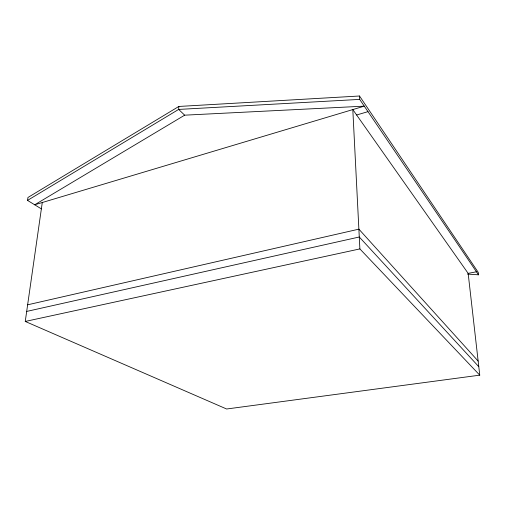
<?xml version="1.0" encoding="UTF-8"?>
<svg xmlns="http://www.w3.org/2000/svg" width="505" height="505" viewBox="0 0 505 505"><rect width="100%" height="100%" fill="white"/><g stroke="black" fill="none" stroke-linecap="round" stroke-linejoin="round"><path stroke-width="0.76" d="M467.51 274.076L478.506 274.821L478.203 272.309L359.51 96.001L178.846 106.454L178.656 109.421L184.666 115.172L364.269 106.151L34.694 204.79L184.666 115.172M479.75 375.158L359.882 248.914L352.806 109.579L468.154 273.369L479.75 375.158L226.625 408.999L25.25 321.445L42.275 202.524M41.41 208.912L27.516 200.397L27.964 197.474L178.846 106.454M27.516 200.397L178.656 109.421L359.699 99.397L478.506 274.821M356.625 115.001L367.993 111.643M27.63 304.812L358.878 229.15L478.147 361.075M26.683 311.427L359.282 236.996L478.784 366.68M25.25 321.445L359.882 248.914M468.154 273.369L476.455 271.785M359.51 96.001L359.699 99.397"/></g></svg>
